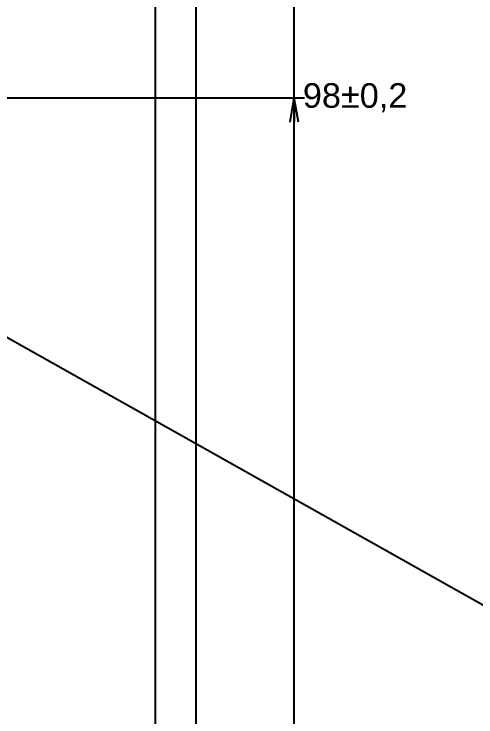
# Model space of a CAD drawing. Extents: x -34 to 51106, y -14166 to 1700.
# Drawn here: x 531 to 587.5, y 37.4 to 123.3 of the extents above; entities that cross this region are included whole.
import ezdxf

# ---------------------------------------------------------------- set-up
doc = ezdxf.new("R2010")
doc.units = 0
doc.layers.get('0').update_dxf_attribs({"linetype": 'CONTINUOUS'})
doc.layers.get('DEFPOINTS').update_dxf_attribs({"linetype": 'CONTINUOUS'})
doc.layers.add('РАЗМЕРЫ', color=2, linetype='CONTINUOUS')
doc.styles.add('ARIAL', font='arial.ttf', dxfattribs={"height": 3})
doc.dimstyles.new('BASA', dxfattribs={"dimtxt": 3, "dimasz": 3, "dimexe": 1.25, "dimexo": 0, "dimgap": 0, "dimtad": 0, "dimjust": 4, "dimtoh": 1, "dimdec": 1, "dimtxsty": 'ARIAL', "dimblk1": 'DOTSMALL', "dimblk2": 'OPEN', "dimsah": 1, "dimcen": 2.5, "dimclrd": 256, "dimclre": 256, "dimclrt": 256, "dimazin": 3, "dimtfac": 1, "dimtdec": 1, "dimtmove": 0, "dimatfit": 3})

# ---------------------------------------------------------------- blocks, each defined once
blk = doc.blocks.new('_DOTSMALL')
at = {"color": 0, "linetype": 'BYBLOCK', "const_width": 0.5}
blk.add_lwpolyline([(-0.0625, 0, 1), (0.0625, 0, 1)], format="xyb", close=True, dxfattribs=at)
blk = doc.blocks.new('_OPEN')
at = {"color": 0, "linetype": 'BYBLOCK'}
for p, q in [((-1, 0.167), (0, 0)), ((-1, -0.167), (0, 0)), ((0, 0), (-1, 0))]:
    blk.add_line(p, q, dxfattribs=at)
blk = doc.blocks.new('*D301')
at = {"layer": 'DEFPOINTS', "color": 0}
for p in [(548.284, 191.056), (273.284, 25.089), (548.284, -22.397)]:
    blk.add_point(p, dxfattribs=at)
at = {"layer": 'РАЗМЕРЫ'}
for p, q in [((548.284, 191.056), (548.284, -23.647)), ((273.284, 25.089), (273.284, -23.647)), ((273.284, -22.397), (545.284, -22.397))]:
    blk.add_line(p, q, dxfattribs=at)
at = {"layer": 'РАЗМЕРЫ', "xscale": 3, "yscale": 3, "zscale": 3, "rotation": 180}
blk.add_blockref('_DOTSMALL', (273.284, -22.397), dxfattribs=at)
at = {"layer": 'РАЗМЕРЫ', "xscale": 3, "yscale": 3, "zscale": 3}
blk.add_blockref('_OPEN', (548.284, -22.397), dxfattribs=at)
at = {"layer": 'РАЗМЕРЫ', "insert": (548.284, -31.034), "char_height": 3, "attachment_point": 5, "rotation": 90, "style": 'ARIAL'}
blk.add_mtext('275±0,2', dxfattribs=at)
blk = doc.blocks.new('*D308')
at = {"layer": 'DEFPOINTS', "color": 0}
for p in [(526.284, 113.093), (565.307, 113.093), (543.284, 15.089)]:
    blk.add_point(p, dxfattribs=at)
at = {"layer": 'РАЗМЕРЫ'}
for p, q in [((526.284, 113.093), (566.557, 113.093)), ((565.307, 15.089), (565.307, 110.093)), ((543.284, 15.089), (566.557, 15.089))]:
    blk.add_line(p, q, dxfattribs=at)
at = {"layer": 'РАЗМЕРЫ', "xscale": 3, "yscale": 3, "zscale": 3}
for name, p, rotation in [('_OPEN', (565.307, 113.093), 90), ('_DOTSMALL', (565.307, 15.089), 270)]:
    blk.add_blockref(name, p, dxfattribs=dict(at, rotation=rotation))
at = {"layer": 'РАЗМЕРЫ', "insert": (572.753, 113.093), "char_height": 3, "attachment_point": 5, "style": 'ARIAL'}
blk.add_mtext('98±0,2', dxfattribs=at)
blk = doc.blocks.new('*D310')
at = {"layer": 'DEFPOINTS', "color": 0}
for p in [(548.284, 200.089), (565.307, 200.089), (543.284, 15.089)]:
    blk.add_point(p, dxfattribs=at)
at = {"layer": 'РАЗМЕРЫ'}
for p, q in [((548.284, 200.089), (566.557, 200.089)), ((565.307, 15.089), (565.307, 197.089)), ((543.284, 15.089), (566.557, 15.089))]:
    blk.add_line(p, q, dxfattribs=at)
at = {"layer": 'РАЗМЕРЫ', "xscale": 3, "yscale": 3, "zscale": 3}
for name, p, rotation in [('_OPEN', (565.307, 200.089), 90), ('_DOTSMALL', (565.307, 15.089), 270)]:
    blk.add_blockref(name, p, dxfattribs=dict(at, rotation=rotation))
at = {"layer": 'РАЗМЕРЫ', "insert": (573.778, 200.089), "char_height": 3, "attachment_point": 5, "style": 'ARIAL'}
blk.add_mtext('185±0,2', dxfattribs=at)

msp = doc.modelspace()

# ---------------------------------------------------------------- linework, layer by layer
for p, q in [((122.2472, 312.7126), (757.2717, -43.6461)), ((553.2841, 205.089), (553.2841, 25.089))]:
    msp.add_line(p, q)

# ---------------------------------------------------------------- dimensions: what is measured, and where the dimension line sits
at = {"layer": 'РАЗМЕРЫ'}
for base, p2, picture, middle in [((565.307, 200.089), (548.2841, 200.089), '*D310', (573.7776, 200.089)), ((565.307, 113.0934), (526.2842, 113.0934), '*D308', (572.7534, 113.0934))]:
    dim = msp.add_linear_dim(base=base, p1=(543.2841, 15.089), p2=p2, angle=90, dimstyle='BASA', override={"dimgap": 0, "dimtol": 1, "dimlim": 0, "dimtp": 0.2, "dimtm": 0.2}, dxfattribs=at)
    dim.commit()
    dim.dimension.update_dxf_attribs({"geometry": picture, "text_midpoint": middle})
dim = msp.add_linear_dim(base=(548.2841, -22.3966), p1=(273.2841, 25.089), p2=(548.2841, 191.0558), dimstyle='BASA', override={"dimgap": 0, "dimtol": 1, "dimlim": 0, "dimtp": 0.2, "dimtm": 0.2}, dxfattribs=at)
dim.commit()
dim.dimension.update_dxf_attribs({"geometry": '*D301', "text_midpoint": (548.2841, -31.0341)})

doc.saveas('drawing.dxf')
